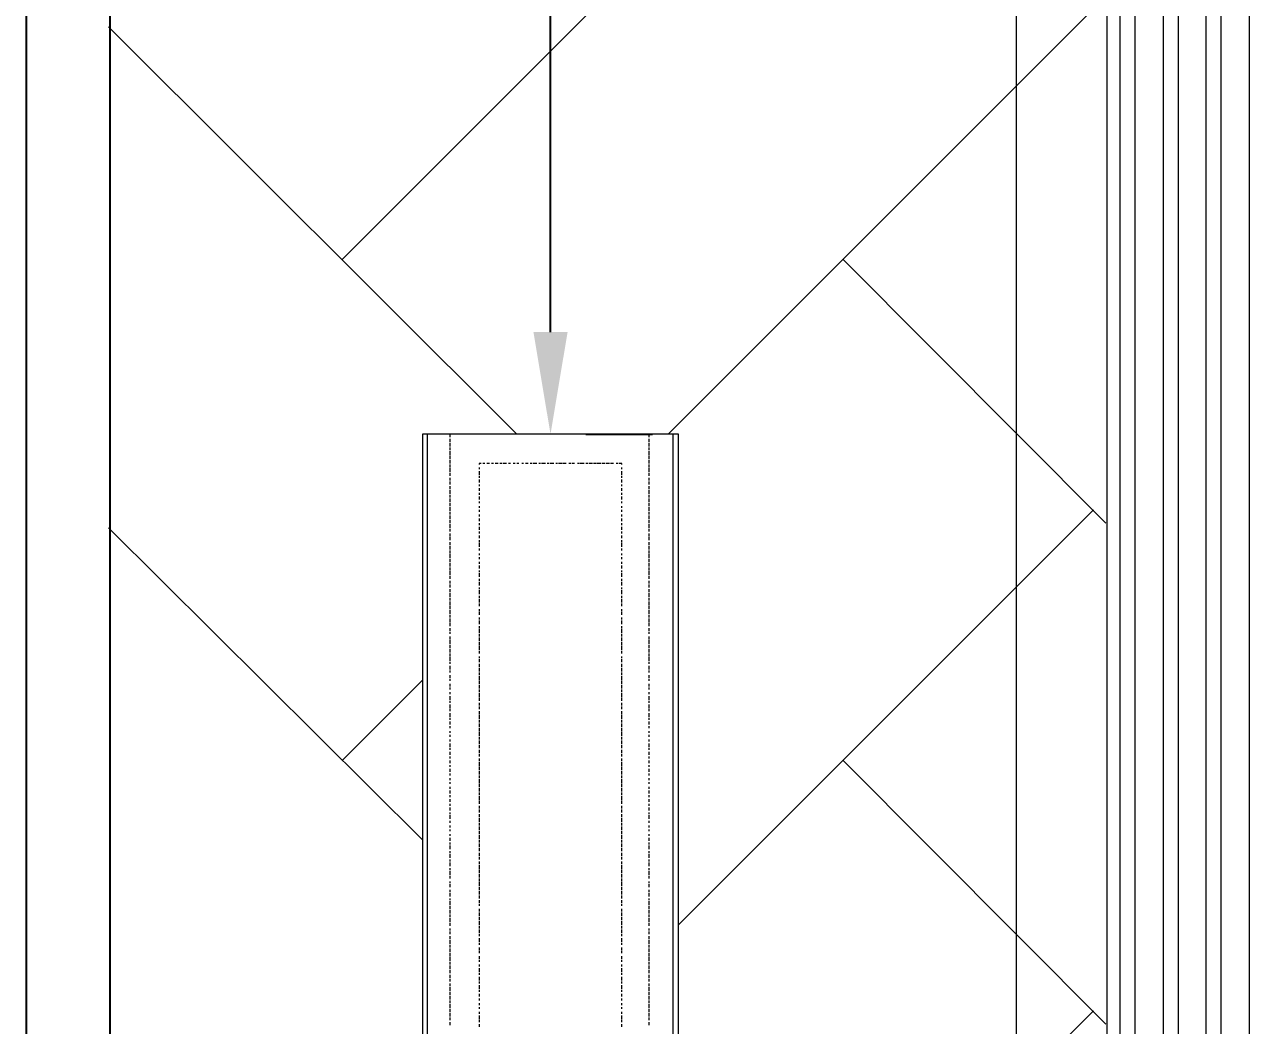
# Model space of a CAD drawing. Header units: millimetres. Extents: x 2928 to 3112, y 1220 to 1280.
# Drawn here: x 2937.078 to 2939.24, y 1247.09 to 1248.855 of the extents above; entities that cross this region are included whole.
import ezdxf

# ---------------------------------------------------------------- set-up
doc = ezdxf.new("R2010")
doc.units = ezdxf.units.MM
doc.styles.get("Standard").update_dxf_attribs({"font": 'arial.ttf'})
doc.dimstyles.get("Standard").update_dxf_attribs({"dimtxt": 0.18, "dimasz": 0.18, "dimexe": 0.18, "dimexo": 0.0625, "dimgap": 0.09, "dimtad": 0, "dimtih": 1, "dimtoh": 1, "dimdec": 4, "dimzin": 0, "dimdsep": 46, "dimtxsty": 'Standard', "dimcen": 0.09, "dimadec": 0, "dimazin": 0, "dimtfac": 1, "dimtdec": 4, "dimtofl": 0, "dimtmove": 0, "dimatfit": 3, "dimfxl": 0, "dimtolj": 1, "dimtzin": 0, "dimarcsym": 0})

# ---------------------------------------------------------------- blocks, each defined once
blk = doc.blocks.new('_CLOSEDFILLED')
at = {"color": 0, "lineweight": -2, "true_color": 0x000000}
blk.add_line((-1, 0), (-2, 0), dxfattribs=at)
blk.add_solid([(-1, 0.167), (0, 0), (-1, 0.167), (-1, -0.167)], dxfattribs=at)
blk = doc.blocks.new('*D9')
at = {"color": 0, "lineweight": -2, "transparency": 16777216}
for p, q in [((2938.0679, 1255.0772), (2938.1854, 1255.0772)), ((2938.0054, 1254.8972), (2938.0054, 1251.7865)), ((2938.0054, 1248.3121), (2938.0054, 1251.4227)), ((2938.0679, 1248.1321), (2938.1854, 1248.1321))]:
    blk.add_line(p, q, dxfattribs=at)
at = {"layer": 'Defpoints', "color": 0, "transparency": 16777216}
for p in [(2938.0054, 1255.0772), (2938.0054, 1255.0772), (2938.0054, 1248.1321)]:
    blk.add_point(p, dxfattribs=at)
at = {"color": 0, "lineweight": -2, "transparency": 16777216, "xscale": 0.18, "yscale": 0.18, "zscale": 0.18}
for p, rotation in [((2938.0054, 1255.0772), 90), ((2938.0054, 1248.1321), 270)]:
    blk.add_blockref('_CLOSEDFILLED', p, dxfattribs=dict(at, rotation=rotation))
at = {"color": 0, "transparency": 16777216, "insert": (2938.0054, 1251.6046), "char_height": 0.18, "attachment_point": 5}
blk.add_mtext('7.00', dxfattribs=at)

msp = doc.modelspace()

# ---------------------------------------------------------------- linework, layer by layer
at = {"color": 7, "linetype": 'Continuous', "lineweight": -2, "true_color": 0x000007}
for points in [[(2937.08126, 1265.3073), (2937.07792, 1267.474), (2938.98795, 1267.474), (2985.45528, 1267.474), (2985.45528, 1236.87356), (2938.98795, 1236.87356), (2937.08126, 1236.87356), (2937.08126, 1238.60692)], [(2937.23126, 1265.3073), (2937.23126, 1267.32399), (2938.98795, 1267.32399), (2985.30528, 1267.32399), (2985.30528, 1237.02356), (2938.98795, 1237.02356), (2937.22793, 1237.02356), (2937.22793, 1238.60692)]]:
    msp.add_lwpolyline(points, close=True, dxfattribs=at)
at = {"color": 7, "linetype": 'Continuous', "lineweight": 5, "true_color": 0x000007}
msp.add_lwpolyline([(2938.98628, 1264.04895), (2938.98628, 1239.30359), (2938.98628, 1239.30359)], dxfattribs=at)
at = {"color": 9, "linetype": 'Continuous', "lineweight": 13, "true_color": 0xbababa}
for points in [[(2939.00962, 1239.30359), (2939.00962, 1264.04895), (2939.00962, 1264.04895)], [(2939.03628, 1239.30359), (2939.03628, 1264.04895), (2939.03628, 1264.04895)], [(2939.08629, 1239.30359), (2939.08629, 1264.04895), (2939.08629, 1264.04895)], [(2939.11295, 1239.30359), (2939.11295, 1264.04895), (2939.11295, 1264.04895)], [(2939.16129, 1239.30359), (2939.16129, 1264.04895), (2939.16129, 1264.04895)], [(2939.18795, 1239.30359), (2939.18795, 1264.04895), (2939.18795, 1264.04895)], [(2939.23795, 1239.30359), (2939.23795, 1264.04895), (2939.23795, 1264.04895)], [(2937.63793, 1248.44039), (2938.96295, 1249.76541), (2938.96295, 1249.76541)], [(2938.21294, 1248.13205), (2938.96295, 1248.88206), (2938.96295, 1248.88206)], [(2937.94627, 1248.13205), (2937.22626, 1248.8504), (2937.22626, 1248.8504)], [(2938.98462, 1247.97538), (2938.52128, 1248.44039), (2938.52128, 1248.44039)], [(2938.23127, 1247.26704), (2938.96295, 1247.99872), (2938.96295, 1247.99872)], [(2937.7796, 1247.41704), (2937.22626, 1247.96705), (2937.22626, 1247.96705)], [(2937.63793, 1247.55704), (2937.7796, 1247.69871), (2937.7796, 1247.69871)], [(2938.98462, 1247.09204), (2938.52128, 1247.55704), (2938.52128, 1247.55704)], [(2938.23127, 1246.38369), (2938.96295, 1247.11537), (2938.96295, 1247.11537)]]:
    msp.add_lwpolyline(points, dxfattribs=at)
at = {"color": 253, "linetype": 'Continuous', "lineweight": 5, "true_color": 0x9a9a9a}
for points in [[(2938.82628, 1263.94895), (2938.82628, 1239.40693), (2938.82628, 1239.40693)], [(2937.78793, 1248.13205), (2937.78793, 1246.11536), (2937.78793, 1246.11536)], [(2938.22127, 1248.13205), (2938.22127, 1246.11536), (2938.22127, 1246.11536)]]:
    msp.add_lwpolyline(points, dxfattribs=at)
at = {"color": 7, "linetype": 'Continuous', "lineweight": 20, "true_color": 0x000007}
msp.add_lwpolyline([(2937.7796, 1248.13205), (2937.7796, 1246.11536), (2938.23127, 1246.11536), (2938.23127, 1248.13205)], close=True, dxfattribs=at)
at = {"color": 252, "linetype": 'Continuous', "lineweight": 13, "true_color": 0x989898}
for points in [[(2937.82793, 1248.13205), (2937.82793, 1248.12705), (2937.82793, 1248.12705)], [(2937.82793, 1248.12372), (2937.82793, 1248.11872), (2937.82793, 1248.11872)], [(2938.17961, 1248.12705), (2938.17961, 1248.13205), (2938.17961, 1248.13205)], [(2938.17961, 1248.11872), (2938.17961, 1248.12372), (2938.17961, 1248.12372)], [(2937.82793, 1248.11705), (2937.82793, 1248.11039), (2937.82793, 1248.11039)], [(2937.82793, 1248.10872), (2937.82793, 1248.10372), (2937.82793, 1248.10372)], [(2937.82793, 1248.10205), (2937.82793, 1248.09539), (2937.82793, 1248.09539)], [(2938.17961, 1248.11039), (2938.17961, 1248.11705), (2938.17961, 1248.11705)], [(2938.17961, 1248.10372), (2938.17961, 1248.10872), (2938.17961, 1248.10872)], [(2938.17961, 1248.09539), (2938.17961, 1248.10205), (2938.17961, 1248.10205)], [(2937.82793, 1248.09372), (2937.82793, 1248.08872), (2937.82793, 1248.08872)], [(2937.82793, 1248.08705), (2937.82793, 1248.08039), (2937.82793, 1248.08039)], [(2937.82793, 1248.07872), (2937.82793, 1248.07372), (2937.82793, 1248.07372)], [(2937.88293, 1248.08039), (2937.8796, 1248.08039), (2937.8796, 1248.07872)], [(2937.8896, 1248.08039), (2937.88627, 1248.08039), (2937.88627, 1248.08039)], [(2937.89794, 1248.08039), (2937.89294, 1248.08039), (2937.89294, 1248.08039)], [(2937.9046, 1248.08039), (2937.90127, 1248.08039), (2937.90127, 1248.08039)], [(2937.91294, 1248.08039), (2937.90794, 1248.08039), (2937.90794, 1248.08039)], [(2937.9196, 1248.08039), (2937.91627, 1248.08039), (2937.91627, 1248.08039)], [(2937.92794, 1248.08039), (2937.92127, 1248.08039), (2937.92127, 1248.08039)], [(2937.9346, 1248.08039), (2937.93127, 1248.08039), (2937.93127, 1248.08039)], [(2937.94294, 1248.08039), (2937.9396, 1248.08039), (2937.9396, 1248.08039)], [(2937.9496, 1248.08039), (2937.94627, 1248.08039), (2937.94627, 1248.08039)], [(2937.95794, 1248.08039), (2937.9546, 1248.08039), (2937.9546, 1248.08039)], [(2937.96627, 1248.08039), (2937.96127, 1248.08039), (2937.96127, 1248.08039)], [(2937.97294, 1248.08039), (2937.9696, 1248.08039), (2937.9696, 1248.08039)], [(2937.98127, 1248.08039), (2937.9746, 1248.08039), (2937.9746, 1248.08039)], [(2937.98794, 1248.08039), (2937.9846, 1248.08039), (2937.9846, 1248.08039)], [(2937.99627, 1248.08039), (2937.9896, 1248.08039), (2937.9896, 1248.08039)], [(2938.00294, 1248.08039), (2937.9996, 1248.08039), (2937.9996, 1248.08039)], [(2938.01127, 1248.08039), (2938.0046, 1248.08039), (2938.0046, 1248.08039)], [(2938.01794, 1248.08039), (2938.0146, 1248.08039), (2938.0146, 1248.08039)], [(2938.02627, 1248.08039), (2938.0196, 1248.08039), (2938.0196, 1248.08039)], [(2938.03294, 1248.08039), (2938.02794, 1248.08039), (2938.02794, 1248.08039)], [(2938.04127, 1248.08039), (2938.03794, 1248.08039), (2938.03794, 1248.08039)], [(2938.04794, 1248.08039), (2938.04294, 1248.08039), (2938.04294, 1248.08039)], [(2938.05627, 1248.08039), (2938.05294, 1248.08039), (2938.05294, 1248.08039)], [(2938.0646, 1248.08039), (2938.05794, 1248.08039), (2938.05794, 1248.08039)], [(2938.07127, 1248.08039), (2938.06794, 1248.08039), (2938.06794, 1248.08039)], [(2938.0796, 1248.08039), (2938.07294, 1248.08039), (2938.07294, 1248.08039)], [(2938.08627, 1248.08039), (2938.08127, 1248.08039), (2938.08127, 1248.08039)], [(2938.0946, 1248.08039), (2938.08794, 1248.08039), (2938.08794, 1248.08039)], [(2938.10127, 1248.08039), (2938.09627, 1248.08039), (2938.09627, 1248.08039)], [(2938.1096, 1248.08039), (2938.10294, 1248.08039), (2938.10294, 1248.08039)], [(2938.11627, 1248.08039), (2938.11127, 1248.08039), (2938.11127, 1248.08039)], [(2938.1246, 1248.08039), (2938.12127, 1248.08039), (2938.12127, 1248.08039)], [(2938.13127, 1248.07872), (2938.13127, 1248.08039), (2938.12627, 1248.08039)], [(2938.17961, 1248.08872), (2938.17961, 1248.09372), (2938.17961, 1248.09372)], [(2938.17961, 1248.08039), (2938.17961, 1248.08705), (2938.17961, 1248.08705)], [(2938.17961, 1248.07372), (2938.17961, 1248.07872), (2938.17961, 1248.07872)], [(2937.82793, 1248.07205), (2937.82793, 1248.06539), (2937.82793, 1248.06539)], [(2937.82793, 1248.06372), (2937.82793, 1248.05872), (2937.82793, 1248.05872)], [(2937.8796, 1248.07372), (2937.8796, 1248.07039), (2937.8796, 1248.07039)], [(2937.8796, 1248.06705), (2937.8796, 1248.06038), (2937.8796, 1248.06038)], [(2937.8796, 1248.05872), (2937.8796, 1248.05538), (2937.8796, 1248.05538)], [(2938.13127, 1248.07039), (2938.13127, 1248.07372), (2938.13127, 1248.07372)], [(2938.13127, 1248.06038), (2938.13127, 1248.06705), (2938.13127, 1248.06705)], [(2938.13127, 1248.05538), (2938.13127, 1248.05872), (2938.13127, 1248.05872)], [(2938.17961, 1248.06539), (2938.17961, 1248.07205), (2938.17961, 1248.07205)], [(2938.17961, 1248.05872), (2938.17961, 1248.06372), (2938.17961, 1248.06372)], [(2937.82793, 1248.05538), (2937.82793, 1248.05038), (2937.82793, 1248.05038)], [(2937.82793, 1248.04872), (2937.82793, 1248.04372), (2937.82793, 1248.04372)], [(2937.82793, 1248.04038), (2937.82793, 1248.03538), (2937.82793, 1248.03538)], [(2937.8796, 1248.05205), (2937.8796, 1248.04705), (2937.8796, 1248.04705)], [(2937.8796, 1248.04372), (2937.8796, 1248.04038), (2937.8796, 1248.04038)], [(2937.8796, 1248.03705), (2937.8796, 1248.03205), (2937.8796, 1248.03205)], [(2938.13127, 1248.04705), (2938.13127, 1248.05205), (2938.13127, 1248.05205)], [(2938.13127, 1248.04038), (2938.13127, 1248.04372), (2938.13127, 1248.04372)], [(2938.13127, 1248.03205), (2938.13127, 1248.03705), (2938.13127, 1248.03705)], [(2938.17961, 1248.05038), (2938.17961, 1248.05538), (2938.17961, 1248.05538)], [(2938.17961, 1248.04372), (2938.17961, 1248.04872), (2938.17961, 1248.04872)], [(2938.17961, 1248.03538), (2938.17961, 1248.04038), (2938.17961, 1248.04038)], [(2937.82793, 1248.03372), (2937.82793, 1248.02705), (2937.82793, 1248.02705)], [(2937.82793, 1248.02538), (2937.82793, 1248.02038), (2937.82793, 1248.02038)], [(2937.82793, 1248.01872), (2937.82793, 1248.01205), (2937.82793, 1248.01205)], [(2937.8796, 1248.02872), (2937.8796, 1248.02538), (2937.8796, 1248.02538)], [(2937.8796, 1248.02205), (2937.8796, 1248.01705), (2937.8796, 1248.01705)], [(2937.8796, 1248.01372), (2937.8796, 1248.01038), (2937.8796, 1248.01038)], [(2938.13127, 1248.02538), (2938.13127, 1248.02872), (2938.13127, 1248.02872)], [(2938.13127, 1248.01705), (2938.13127, 1248.02205), (2938.13127, 1248.02205)], [(2938.13127, 1248.01038), (2938.13127, 1248.01372), (2938.13127, 1248.01372)], [(2938.17961, 1248.02705), (2938.17961, 1248.03372), (2938.17961, 1248.03372)], [(2938.17961, 1248.02038), (2938.17961, 1248.02538), (2938.17961, 1248.02538)], [(2938.17961, 1248.01205), (2938.17961, 1248.01872), (2938.17961, 1248.01872)], [(2937.82793, 1248.01038), (2937.82793, 1248.00538), (2937.82793, 1248.00538)], [(2937.82793, 1248.00372), (2937.82793, 1247.99705), (2937.82793, 1247.99705)], [(2937.82793, 1247.99538), (2937.82793, 1247.99038), (2937.82793, 1247.99038)], [(2937.8796, 1248.00538), (2937.8796, 1248.00205), (2937.8796, 1248.00205)], [(2937.8796, 1247.99872), (2937.8796, 1247.99538), (2937.8796, 1247.99538)], [(2938.13127, 1248.00205), (2938.13127, 1248.00538), (2938.13127, 1248.00538)], [(2938.13127, 1247.99538), (2938.13127, 1247.99872), (2938.13127, 1247.99872)], [(2938.17961, 1248.00538), (2938.17961, 1248.01038), (2938.17961, 1248.01038)], [(2938.17961, 1247.99705), (2938.17961, 1248.00372), (2938.17961, 1248.00372)], [(2938.17961, 1247.99038), (2938.17961, 1247.99538), (2938.17961, 1247.99538)], [(2937.82793, 1247.98872), (2937.82793, 1247.98205), (2937.82793, 1247.98205)], [(2937.82793, 1247.98038), (2937.82793, 1247.97538), (2937.82793, 1247.97538)], [(2937.82793, 1247.97372), (2937.82793, 1247.96705), (2937.82793, 1247.96705)], [(2937.8796, 1247.99038), (2937.8796, 1247.98705), (2937.8796, 1247.98705)], [(2937.8796, 1247.98372), (2937.8796, 1247.97872), (2937.8796, 1247.97872)], [(2937.8796, 1247.97538), (2937.8796, 1247.97205), (2937.8796, 1247.97205)], [(2938.13127, 1247.98705), (2938.13127, 1247.99038), (2938.13127, 1247.99038)], [(2938.13127, 1247.97872), (2938.13127, 1247.98372), (2938.13127, 1247.98372)], [(2938.13127, 1247.97205), (2938.13127, 1247.97538), (2938.13127, 1247.97538)], [(2938.17961, 1247.98205), (2938.17961, 1247.98872), (2938.17961, 1247.98872)], [(2938.17961, 1247.97538), (2938.17961, 1247.98038), (2938.17961, 1247.98038)], [(2938.17961, 1247.96705), (2938.17961, 1247.97372), (2938.17961, 1247.97372)], [(2937.82793, 1247.96538), (2937.82793, 1247.96038), (2937.82793, 1247.96038)], [(2937.82793, 1247.95705), (2937.82793, 1247.95205), (2937.82793, 1247.95205)], [(2937.82793, 1247.95038), (2937.82793, 1247.94538), (2937.82793, 1247.94538)], [(2937.8796, 1247.96872), (2937.8796, 1247.96372), (2937.8796, 1247.96372)], [(2937.8796, 1247.96038), (2937.8796, 1247.95705), (2937.8796, 1247.95705)], [(2937.8796, 1247.95372), (2937.8796, 1247.94872), (2937.8796, 1247.94872)], [(2938.13127, 1247.96372), (2938.13127, 1247.96872), (2938.13127, 1247.96872)], [(2938.13127, 1247.95705), (2938.13127, 1247.96038), (2938.13127, 1247.96038)], [(2938.13127, 1247.94872), (2938.13127, 1247.95372), (2938.13127, 1247.95372)], [(2938.17961, 1247.96038), (2938.17961, 1247.96538), (2938.17961, 1247.96538)], [(2938.17961, 1247.95205), (2938.17961, 1247.95705), (2938.17961, 1247.95705)], [(2938.17961, 1247.94538), (2938.17961, 1247.95038), (2938.17961, 1247.95038)], [(2937.82793, 1247.94205), (2937.82793, 1247.93705), (2937.82793, 1247.93705)], [(2937.82793, 1247.93538), (2937.82793, 1247.92872), (2937.82793, 1247.92872)], [(2937.82793, 1247.92705), (2937.82793, 1247.92205), (2937.82793, 1247.92205)], [(2937.8796, 1247.94538), (2937.8796, 1247.94205), (2937.8796, 1247.94205)], [(2937.8796, 1247.94038), (2937.8796, 1247.93372), (2937.8796, 1247.93372)], [(2937.8796, 1247.93038), (2937.8796, 1247.92705), (2937.8796, 1247.92705)], [(2938.13127, 1247.94205), (2938.13127, 1247.94538), (2938.13127, 1247.94538)], [(2938.13127, 1247.93372), (2938.13127, 1247.94038), (2938.13127, 1247.94038)], [(2938.13127, 1247.92705), (2938.13127, 1247.93038), (2938.13127, 1247.93038)], [(2938.17961, 1247.93705), (2938.17961, 1247.94205), (2938.17961, 1247.94205)], [(2938.17961, 1247.92872), (2938.17961, 1247.93538), (2938.17961, 1247.93538)], [(2938.17961, 1247.92205), (2938.17961, 1247.92705), (2938.17961, 1247.92705)], [(2937.82793, 1247.92038), (2937.82793, 1247.91372), (2937.82793, 1247.91372)], [(2937.82793, 1247.91205), (2937.82793, 1247.90705), (2937.82793, 1247.90705)], [(2937.82793, 1247.90538), (2937.82793, 1247.89872), (2937.82793, 1247.89872)], [(2937.8796, 1247.92205), (2937.8796, 1247.91872), (2937.8796, 1247.91872)], [(2937.8796, 1247.91538), (2937.8796, 1247.91205), (2937.8796, 1247.91205)], [(2937.8796, 1247.90705), (2937.8796, 1247.90372), (2937.8796, 1247.90372)], [(2938.13127, 1247.91872), (2938.13127, 1247.92205), (2938.13127, 1247.92205)], [(2938.13127, 1247.91205), (2938.13127, 1247.91538), (2938.13127, 1247.91538)], [(2938.13127, 1247.90372), (2938.13127, 1247.90705), (2938.13127, 1247.90705)], [(2938.17961, 1247.91372), (2938.17961, 1247.92038), (2938.17961, 1247.92038)], [(2938.17961, 1247.90705), (2938.17961, 1247.91205), (2938.17961, 1247.91205)], [(2938.17961, 1247.89872), (2938.17961, 1247.90538), (2938.17961, 1247.90538)], [(2937.82793, 1247.89705), (2937.82793, 1247.89205), (2937.82793, 1247.89205)], [(2937.82793, 1247.89038), (2937.82793, 1247.88372), (2937.82793, 1247.88372)], [(2937.8796, 1247.90038), (2937.8796, 1247.89538), (2937.8796, 1247.89538)], [(2937.8796, 1247.89205), (2937.8796, 1247.88872), (2937.8796, 1247.88872)], [(2937.8796, 1247.88705), (2937.8796, 1247.88038), (2937.8796, 1247.88038)], [(2938.13127, 1247.89538), (2938.13127, 1247.90038), (2938.13127, 1247.90038)], [(2938.13127, 1247.88872), (2938.13127, 1247.89205), (2938.13127, 1247.89205)], [(2938.13127, 1247.88038), (2938.13127, 1247.88705), (2938.13127, 1247.88705)], [(2938.17961, 1247.89205), (2938.17961, 1247.89705), (2938.17961, 1247.89705)], [(2938.17961, 1247.88372), (2938.17961, 1247.89038), (2938.17961, 1247.89038)], [(2937.82793, 1247.88205), (2937.82793, 1247.87705), (2937.82793, 1247.87705)], [(2937.82793, 1247.87372), (2937.82793, 1247.86872), (2937.82793, 1247.86872)], [(2937.82793, 1247.86705), (2937.82793, 1247.86205), (2937.82793, 1247.86205)], [(2937.8796, 1247.87705), (2937.8796, 1247.87372), (2937.8796, 1247.87372)], [(2937.8796, 1247.87205), (2937.8796, 1247.86538), (2937.8796, 1247.86538)], [(2937.8796, 1247.86205), (2937.8796, 1247.85872), (2937.8796, 1247.85872)], [(2938.13127, 1247.87372), (2938.13127, 1247.87705), (2938.13127, 1247.87705)], [(2938.13127, 1247.86538), (2938.13127, 1247.87205), (2938.13127, 1247.87205)], [(2938.13127, 1247.85872), (2938.13127, 1247.86205), (2938.13127, 1247.86205)], [(2938.17961, 1247.87705), (2938.17961, 1247.88205), (2938.17961, 1247.88205)], [(2938.17961, 1247.86872), (2938.17961, 1247.87372), (2938.17961, 1247.87372)], [(2938.17961, 1247.86205), (2938.17961, 1247.86705), (2938.17961, 1247.86705)], [(2937.82793, 1247.85872), (2937.82793, 1247.85372), (2937.82793, 1247.85372)], [(2937.82793, 1247.85205), (2937.82793, 1247.84538), (2937.82793, 1247.84538)], [(2937.82793, 1247.84372), (2937.82793, 1247.83872), (2937.82793, 1247.83872)], [(2937.8796, 1247.85705), (2937.8796, 1247.85038), (2937.8796, 1247.85038)], [(2937.8796, 1247.84705), (2937.8796, 1247.84372), (2937.8796, 1247.84372)], [(2937.8796, 1247.84205), (2937.8796, 1247.83538), (2937.8796, 1247.83538)], [(2938.13127, 1247.85038), (2938.13127, 1247.85705), (2938.13127, 1247.85705)], [(2938.13127, 1247.84372), (2938.13127, 1247.84705), (2938.13127, 1247.84705)], [(2938.13127, 1247.83538), (2938.13127, 1247.84205), (2938.13127, 1247.84205)], [(2938.17961, 1247.85372), (2938.17961, 1247.85872), (2938.17961, 1247.85872)], [(2938.17961, 1247.84538), (2938.17961, 1247.85205), (2938.17961, 1247.85205)], [(2938.17961, 1247.83872), (2938.17961, 1247.84372), (2938.17961, 1247.84372)], [(2937.82793, 1247.83705), (2937.82793, 1247.83038), (2937.82793, 1247.83038)], [(2937.82793, 1247.82871), (2937.82793, 1247.82371), (2937.82793, 1247.82371)], [(2937.82793, 1247.82205), (2937.82793, 1247.81538), (2937.82793, 1247.81538)], [(2937.8796, 1247.83372), (2937.8796, 1247.82871), (2937.8796, 1247.82871)], [(2937.8796, 1247.82371), (2937.8796, 1247.82038), (2937.8796, 1247.82038)], [(2937.8796, 1247.81871), (2937.8796, 1247.81371), (2937.8796, 1247.81371)], [(2938.13127, 1247.82871), (2938.13127, 1247.83372), (2938.13127, 1247.83372)], [(2938.13127, 1247.82038), (2938.13127, 1247.82371), (2938.13127, 1247.82371)], [(2938.13127, 1247.81371), (2938.13127, 1247.81871), (2938.13127, 1247.81871)], [(2938.17961, 1247.83038), (2938.17961, 1247.83705), (2938.17961, 1247.83705)], [(2938.17961, 1247.82371), (2938.17961, 1247.82871), (2938.17961, 1247.82871)], [(2938.17961, 1247.81538), (2938.17961, 1247.82205), (2938.17961, 1247.82205)], [(2937.82793, 1247.81371), (2937.82793, 1247.80871), (2937.82793, 1247.80871)], [(2937.82793, 1247.80705), (2937.82793, 1247.80038), (2937.82793, 1247.80038)], [(2937.82793, 1247.79871), (2937.82793, 1247.79371), (2937.82793, 1247.79371)], [(2937.8796, 1247.80871), (2937.8796, 1247.80538), (2937.8796, 1247.80538)], [(2937.8796, 1247.80371), (2937.8796, 1247.79705), (2937.8796, 1247.79705)], [(2938.13127, 1247.80538), (2938.13127, 1247.80871), (2938.13127, 1247.80871)], [(2938.13127, 1247.79705), (2938.13127, 1247.80371), (2938.13127, 1247.80371)], [(2938.17961, 1247.80871), (2938.17961, 1247.81371), (2938.17961, 1247.81371)], [(2938.17961, 1247.80038), (2938.17961, 1247.80705), (2938.17961, 1247.80705)], [(2938.17961, 1247.79371), (2938.17961, 1247.79871), (2938.17961, 1247.79871)], [(2937.82793, 1247.79038), (2937.82793, 1247.78538), (2937.82793, 1247.78538)], [(2937.82793, 1247.78371), (2937.82793, 1247.78038), (2937.82793, 1247.78038)], [(2937.82793, 1247.77538), (2937.82793, 1247.77038), (2937.82793, 1247.77038)], [(2937.8796, 1247.79371), (2937.8796, 1247.79038), (2937.8796, 1247.79038)], [(2937.8796, 1247.78871), (2937.8796, 1247.78205), (2937.8796, 1247.78205)], [(2937.8796, 1247.78038), (2937.8796, 1247.77538), (2937.8796, 1247.77538)], [(2938.13127, 1247.79038), (2938.13127, 1247.79371), (2938.13127, 1247.79371)], [(2938.13127, 1247.78205), (2938.13127, 1247.78871), (2938.13127, 1247.78871)], [(2938.13127, 1247.77538), (2938.13127, 1247.78038), (2938.13127, 1247.78038)], [(2938.17961, 1247.78538), (2938.17961, 1247.79038), (2938.17961, 1247.79038)], [(2938.17961, 1247.78038), (2938.17961, 1247.78371), (2938.17961, 1247.78371)], [(2938.17961, 1247.77038), (2938.17961, 1247.77538), (2938.17961, 1247.77538)], [(2937.82793, 1247.76871), (2937.82793, 1247.76205), (2937.82793, 1247.76205)], [(2937.82793, 1247.76038), (2937.82793, 1247.75538), (2937.82793, 1247.75538)], [(2937.82793, 1247.75371), (2937.82793, 1247.74705), (2937.82793, 1247.74705)], [(2937.8796, 1247.77371), (2937.8796, 1247.76705), (2937.8796, 1247.76705)], [(2937.8796, 1247.76538), (2937.8796, 1247.76038), (2937.8796, 1247.76038)], [(2937.8796, 1247.75871), (2937.8796, 1247.75205), (2937.8796, 1247.75205)], [(2938.13127, 1247.76705), (2938.13127, 1247.77371), (2938.13127, 1247.77371)], [(2938.13127, 1247.76038), (2938.13127, 1247.76538), (2938.13127, 1247.76538)], [(2938.13127, 1247.75205), (2938.13127, 1247.75871), (2938.13127, 1247.75871)], [(2938.17961, 1247.76205), (2938.17961, 1247.76871), (2938.17961, 1247.76871)], [(2938.17961, 1247.75538), (2938.17961, 1247.76038), (2938.17961, 1247.76038)], [(2938.17961, 1247.74705), (2938.17961, 1247.75371), (2938.17961, 1247.75371)], [(2937.82793, 1247.74538), (2937.82793, 1247.74038), (2937.82793, 1247.74038)], [(2937.82793, 1247.73871), (2937.82793, 1247.73205), (2937.82793, 1247.73205)], [(2937.8796, 1247.75038), (2937.8796, 1247.74538), (2937.8796, 1247.74538)], [(2937.8796, 1247.74038), (2937.8796, 1247.73705), (2937.8796, 1247.73705)], [(2937.8796, 1247.73538), (2937.8796, 1247.73038), (2937.8796, 1247.73038)], [(2938.13127, 1247.74538), (2938.13127, 1247.75038), (2938.13127, 1247.75038)], [(2938.13127, 1247.73705), (2938.13127, 1247.74038), (2938.13127, 1247.74038)], [(2938.13127, 1247.73038), (2938.13127, 1247.73538), (2938.13127, 1247.73538)], [(2938.17961, 1247.74038), (2938.17961, 1247.74538), (2938.17961, 1247.74538)], [(2938.17961, 1247.73205), (2938.17961, 1247.73871), (2938.17961, 1247.73871)], [(2937.82793, 1247.73038), (2937.82793, 1247.72705), (2937.82793, 1247.72705)], [(2937.82793, 1247.72371), (2937.82793, 1247.71705), (2937.82793, 1247.71705)], [(2937.82793, 1247.71538), (2937.82793, 1247.71205), (2937.82793, 1247.71205)], [(2937.8796, 1247.72705), (2937.8796, 1247.72205), (2937.8796, 1247.72205)], [(2937.8796, 1247.72038), (2937.8796, 1247.71371), (2937.8796, 1247.71371)], [(2937.8796, 1247.71205), (2937.8796, 1247.70705), (2937.8796, 1247.70705)], [(2938.13127, 1247.72205), (2938.13127, 1247.72705), (2938.13127, 1247.72705)], [(2938.13127, 1247.71371), (2938.13127, 1247.72038), (2938.13127, 1247.72038)], [(2938.13127, 1247.70705), (2938.13127, 1247.71205), (2938.13127, 1247.71205)], [(2938.17961, 1247.72705), (2938.17961, 1247.73038), (2938.17961, 1247.73038)], [(2938.17961, 1247.71705), (2938.17961, 1247.72371), (2938.17961, 1247.72371)], [(2938.17961, 1247.71205), (2938.17961, 1247.71538), (2938.17961, 1247.71538)], [(2937.82793, 1247.70705), (2937.82793, 1247.70205), (2937.82793, 1247.70205)], [(2937.82793, 1247.70038), (2937.82793, 1247.69705), (2937.82793, 1247.69705)], [(2937.82793, 1247.69205), (2937.82793, 1247.68705), (2937.82793, 1247.68705)], [(2937.8796, 1247.70538), (2937.8796, 1247.69871), (2937.8796, 1247.69871)], [(2937.8796, 1247.69705), (2937.8796, 1247.69205), (2937.8796, 1247.69205)], [(2937.8796, 1247.69038), (2937.8796, 1247.68371), (2937.8796, 1247.68371)], [(2938.13127, 1247.69871), (2938.13127, 1247.70538), (2938.13127, 1247.70538)], [(2938.13127, 1247.69205), (2938.13127, 1247.69705), (2938.13127, 1247.69705)], [(2938.13127, 1247.68371), (2938.13127, 1247.69038), (2938.13127, 1247.69038)], [(2938.17961, 1247.70205), (2938.17961, 1247.70705), (2938.17961, 1247.70705)], [(2938.17961, 1247.69705), (2938.17961, 1247.70038), (2938.17961, 1247.70038)], [(2938.17961, 1247.68705), (2938.17961, 1247.69205), (2938.17961, 1247.69205)], [(2937.82793, 1247.68538), (2937.82793, 1247.68205), (2937.82793, 1247.68205)], [(2937.82793, 1247.67705), (2937.82793, 1247.67371), (2937.82793, 1247.67371)], [(2937.82793, 1247.67038), (2937.82793, 1247.66371), (2937.82793, 1247.66371)], [(2937.8796, 1247.68205), (2937.8796, 1247.67705), (2937.8796, 1247.67705)], [(2937.8796, 1247.67538), (2937.8796, 1247.66871), (2937.8796, 1247.66871)], [(2937.8796, 1247.66705), (2937.8796, 1247.66205), (2937.8796, 1247.66205)], [(2938.13127, 1247.67705), (2938.13127, 1247.68205), (2938.13127, 1247.68205)], [(2938.13127, 1247.66871), (2938.13127, 1247.67538), (2938.13127, 1247.67538)], [(2938.13127, 1247.66205), (2938.13127, 1247.66705), (2938.13127, 1247.66705)], [(2938.17961, 1247.68205), (2938.17961, 1247.68538), (2938.17961, 1247.68538)], [(2938.17961, 1247.67371), (2938.17961, 1247.67705), (2938.17961, 1247.67705)], [(2938.17961, 1247.66371), (2938.17961, 1247.67038), (2938.17961, 1247.67038)], [(2937.82793, 1247.66205), (2937.82793, 1247.65871), (2937.82793, 1247.65871)], [(2937.82793, 1247.65538), (2937.82793, 1247.64871), (2937.82793, 1247.64871)], [(2937.82793, 1247.64705), (2937.82793, 1247.64371), (2937.82793, 1247.64371)], [(2937.8796, 1247.65871), (2937.8796, 1247.65371), (2937.8796, 1247.65371)], [(2937.8796, 1247.65205), (2937.8796, 1247.64705), (2937.8796, 1247.64705)], [(2938.13127, 1247.65371), (2938.13127, 1247.65871), (2938.13127, 1247.65871)], [(2938.13127, 1247.64705), (2938.13127, 1247.65205), (2938.13127, 1247.65205)], [(2938.17961, 1247.65871), (2938.17961, 1247.66205), (2938.17961, 1247.66205)], [(2938.17961, 1247.64871), (2938.17961, 1247.65538), (2938.17961, 1247.65538)], [(2938.17961, 1247.64371), (2938.17961, 1247.64705), (2938.17961, 1247.64705)], [(2937.82793, 1247.64038), (2937.82793, 1247.63371), (2937.82793, 1247.63371)], [(2937.82793, 1247.63205), (2937.82793, 1247.62871), (2937.82793, 1247.62871)], [(2937.82793, 1247.62538), (2937.82793, 1247.62038), (2937.82793, 1247.62038)], [(2937.8796, 1247.64371), (2937.8796, 1247.63871), (2937.8796, 1247.63871)], [(2937.8796, 1247.63705), (2937.8796, 1247.63038), (2937.8796, 1247.63038)], [(2937.8796, 1247.62871), (2937.8796, 1247.62371), (2937.8796, 1247.62371)], [(2938.13127, 1247.63871), (2938.13127, 1247.64371), (2938.13127, 1247.64371)], [(2938.13127, 1247.63038), (2938.13127, 1247.63705), (2938.13127, 1247.63705)], [(2938.13127, 1247.62371), (2938.13127, 1247.62871), (2938.13127, 1247.62871)], [(2938.17961, 1247.63371), (2938.17961, 1247.64038), (2938.17961, 1247.64038)], [(2938.17961, 1247.62871), (2938.17961, 1247.63205), (2938.17961, 1247.63205)], [(2938.17961, 1247.62038), (2938.17961, 1247.62538), (2938.17961, 1247.62538)], [(2937.82793, 1247.61705), (2937.82793, 1247.61371), (2937.82793, 1247.61371)], [(2937.82793, 1247.60871), (2937.82793, 1247.60538), (2937.82793, 1247.60538)], [(2937.8796, 1247.62205), (2937.8796, 1247.61538), (2937.8796, 1247.61538)], [(2937.8796, 1247.61371), (2937.8796, 1247.60871), (2937.8796, 1247.60871)], [(2937.8796, 1247.60705), (2937.8796, 1247.60038), (2937.8796, 1247.60038)], [(2938.13127, 1247.61538), (2938.13127, 1247.62205), (2938.13127, 1247.62205)], [(2938.13127, 1247.60871), (2938.13127, 1247.61371), (2938.13127, 1247.61371)], [(2938.13127, 1247.60038), (2938.13127, 1247.60705), (2938.13127, 1247.60705)], [(2938.17961, 1247.61371), (2938.17961, 1247.61705), (2938.17961, 1247.61705)], [(2938.17961, 1247.60538), (2938.17961, 1247.60871), (2938.17961, 1247.60871)], [(2937.82793, 1247.60205), (2937.82793, 1247.59871), (2937.82793, 1247.59871)], [(2937.82793, 1247.59371), (2937.82793, 1247.59038), (2937.82793, 1247.59038)], [(2937.82793, 1247.58704), (2937.82793, 1247.58038), (2937.82793, 1247.58038)], [(2937.8796, 1247.59871), (2937.8796, 1247.59371), (2937.8796, 1247.59371)], [(2937.8796, 1247.59204), (2937.8796, 1247.58538), (2937.8796, 1247.58538)], [(2937.8796, 1247.58371), (2937.8796, 1247.57871), (2937.8796, 1247.57871)], [(2938.13127, 1247.59371), (2938.13127, 1247.59871), (2938.13127, 1247.59871)], [(2938.13127, 1247.58538), (2938.13127, 1247.59204), (2938.13127, 1247.59204)], [(2938.13127, 1247.57871), (2938.13127, 1247.58371), (2938.13127, 1247.58371)], [(2938.17961, 1247.59871), (2938.17961, 1247.60205), (2938.17961, 1247.60205)], [(2938.17961, 1247.59038), (2938.17961, 1247.59371), (2938.17961, 1247.59371)], [(2938.17961, 1247.58038), (2938.17961, 1247.58704), (2938.17961, 1247.58704)], [(2937.82793, 1247.57871), (2937.82793, 1247.57538), (2937.82793, 1247.57538)], [(2937.82793, 1247.57204), (2937.82793, 1247.56704), (2937.82793, 1247.56704)], [(2937.82793, 1247.56371), (2937.82793, 1247.56038), (2937.82793, 1247.56038)], [(2937.8796, 1247.57538), (2937.8796, 1247.57038), (2937.8796, 1247.57038)], [(2937.8796, 1247.56871), (2937.8796, 1247.56371), (2937.8796, 1247.56371)], [(2937.8796, 1247.56038), (2937.8796, 1247.55538), (2937.8796, 1247.55538)], [(2938.13127, 1247.57038), (2938.13127, 1247.57538), (2938.13127, 1247.57538)], [(2938.13127, 1247.56371), (2938.13127, 1247.56871), (2938.13127, 1247.56871)], [(2938.13127, 1247.55538), (2938.13127, 1247.56038), (2938.13127, 1247.56038)], [(2938.17961, 1247.57538), (2938.17961, 1247.57871), (2938.17961, 1247.57871)], [(2938.17961, 1247.56704), (2938.17961, 1247.57204), (2938.17961, 1247.57204)], [(2938.17961, 1247.56038), (2938.17961, 1247.56371), (2938.17961, 1247.56371)], [(2937.82793, 1247.55704), (2937.82793, 1247.55204), (2937.82793, 1247.55204)], [(2937.82793, 1247.54871), (2937.82793, 1247.54538), (2937.82793, 1247.54538)], [(2937.82793, 1247.54204), (2937.82793, 1247.53704), (2937.82793, 1247.53704)], [(2937.8796, 1247.55371), (2937.8796, 1247.54704), (2937.8796, 1247.54704)], [(2937.8796, 1247.54538), (2937.8796, 1247.54038), (2937.8796, 1247.54038)], [(2937.8796, 1247.53871), (2937.8796, 1247.53204), (2937.8796, 1247.53204)], [(2938.13127, 1247.54704), (2938.13127, 1247.55371), (2938.13127, 1247.55371)], [(2938.13127, 1247.54038), (2938.13127, 1247.54538), (2938.13127, 1247.54538)], [(2938.13127, 1247.53204), (2938.13127, 1247.53871), (2938.13127, 1247.53871)], [(2938.17961, 1247.55204), (2938.17961, 1247.55704), (2938.17961, 1247.55704)], [(2938.17961, 1247.54538), (2938.17961, 1247.54871), (2938.17961, 1247.54871)], [(2938.17961, 1247.53704), (2938.17961, 1247.54204), (2938.17961, 1247.54204)], [(2937.82793, 1247.53371), (2937.82793, 1247.53038), (2937.82793, 1247.53038)], [(2937.82793, 1247.52538), (2937.82793, 1247.52204), (2937.82793, 1247.52204)], [(2937.82793, 1247.51871), (2937.82793, 1247.51538), (2937.82793, 1247.51538)], [(2937.8796, 1247.53038), (2937.8796, 1247.52538), (2937.8796, 1247.52538)], [(2937.8796, 1247.52371), (2937.8796, 1247.51704), (2937.8796, 1247.51704)], [(2938.13127, 1247.52538), (2938.13127, 1247.53038), (2938.13127, 1247.53038)], [(2938.13127, 1247.51704), (2938.13127, 1247.52371), (2938.13127, 1247.52371)], [(2938.17961, 1247.53038), (2938.17961, 1247.53371), (2938.17961, 1247.53371)], [(2938.17961, 1247.52204), (2938.17961, 1247.52538), (2938.17961, 1247.52538)], [(2938.17961, 1247.51538), (2938.17961, 1247.51871), (2938.17961, 1247.51871)], [(2937.82793, 1247.51038), (2937.82793, 1247.50704), (2937.82793, 1247.50704)], [(2937.82793, 1247.50371), (2937.82793, 1247.49871), (2937.82793, 1247.49871)], [(2937.82793, 1247.49538), (2937.82793, 1247.49204), (2937.82793, 1247.49204)], [(2937.8796, 1247.51538), (2937.8796, 1247.51038), (2937.8796, 1247.51038)], [(2937.8796, 1247.50871), (2937.8796, 1247.50204), (2937.8796, 1247.50204)], [(2937.8796, 1247.50038), (2937.8796, 1247.49538), (2937.8796, 1247.49538)], [(2938.13127, 1247.51038), (2938.13127, 1247.51538), (2938.13127, 1247.51538)], [(2938.13127, 1247.50204), (2938.13127, 1247.50871), (2938.13127, 1247.50871)], [(2938.13127, 1247.49538), (2938.13127, 1247.50038), (2938.13127, 1247.50038)], [(2938.17961, 1247.50704), (2938.17961, 1247.51038), (2938.17961, 1247.51038)], [(2938.17961, 1247.49871), (2938.17961, 1247.50371), (2938.17961, 1247.50371)], [(2938.17961, 1247.49204), (2938.17961, 1247.49538), (2938.17961, 1247.49538)], [(2937.82793, 1247.48871), (2937.82793, 1247.48371), (2937.82793, 1247.48371)], [(2937.82793, 1247.48038), (2937.82793, 1247.47704), (2937.82793, 1247.47704)], [(2937.82793, 1247.47371), (2937.82793, 1247.46871), (2937.82793, 1247.46871)], [(2937.8796, 1247.49371), (2937.8796, 1247.48704), (2937.8796, 1247.48704)], [(2937.8796, 1247.48538), (2937.8796, 1247.48038), (2937.8796, 1247.48038)], [(2937.8796, 1247.47704), (2937.8796, 1247.47204), (2937.8796, 1247.47204)], [(2938.13127, 1247.48704), (2938.13127, 1247.49371), (2938.13127, 1247.49371)], [(2938.13127, 1247.48038), (2938.13127, 1247.48538), (2938.13127, 1247.48538)], [(2938.13127, 1247.47204), (2938.13127, 1247.47704), (2938.13127, 1247.47704)], [(2938.17961, 1247.48371), (2938.17961, 1247.48871), (2938.17961, 1247.48871)], [(2938.17961, 1247.47704), (2938.17961, 1247.48038), (2938.17961, 1247.48038)], [(2938.17961, 1247.46871), (2938.17961, 1247.47371), (2938.17961, 1247.47371)], [(2937.82793, 1247.46538), (2937.82793, 1247.46204), (2937.82793, 1247.46204)], [(2937.82793, 1247.46038), (2937.82793, 1247.45371), (2937.82793, 1247.45371)], [(2937.8796, 1247.47038), (2937.8796, 1247.46538), (2937.8796, 1247.46538)], [(2937.8796, 1247.46204), (2937.8796, 1247.45704), (2937.8796, 1247.45704)], [(2937.8796, 1247.45538), (2937.8796, 1247.44871), (2937.8796, 1247.44871)], [(2938.13127, 1247.46538), (2938.13127, 1247.47038), (2938.13127, 1247.47038)], [(2938.13127, 1247.45704), (2938.13127, 1247.46204), (2938.13127, 1247.46204)], [(2938.13127, 1247.44871), (2938.13127, 1247.45538), (2938.13127, 1247.45538)], [(2938.17961, 1247.46204), (2938.17961, 1247.46538), (2938.17961, 1247.46538)], [(2938.17961, 1247.45371), (2938.17961, 1247.46038), (2938.17961, 1247.46038)], [(2937.82793, 1247.45038), (2937.82793, 1247.44704), (2937.82793, 1247.44704)], [(2937.82793, 1247.44204), (2937.82793, 1247.43871), (2937.82793, 1247.43871)], [(2937.82793, 1247.43538), (2937.82793, 1247.43204), (2937.82793, 1247.43204)], [(2937.8796, 1247.44704), (2937.8796, 1247.44204), (2937.8796, 1247.44204)], [(2937.8796, 1247.44038), (2937.8796, 1247.43371), (2937.8796, 1247.43371)], [(2937.8796, 1247.43204), (2937.8796, 1247.42704), (2937.8796, 1247.42704)], [(2938.13127, 1247.44204), (2938.13127, 1247.44704), (2938.13127, 1247.44704)], [(2938.13127, 1247.43371), (2938.13127, 1247.44038), (2938.13127, 1247.44038)], [(2938.13127, 1247.42704), (2938.13127, 1247.43204), (2938.13127, 1247.43204)], [(2938.17961, 1247.44704), (2938.17961, 1247.45038), (2938.17961, 1247.45038)], [(2938.17961, 1247.43871), (2938.17961, 1247.44204), (2938.17961, 1247.44204)], [(2938.17961, 1247.43204), (2938.17961, 1247.43538), (2938.17961, 1247.43538)], [(2937.82793, 1247.42704), (2937.82793, 1247.42371), (2937.82793, 1247.42371)], [(2937.82793, 1247.42038), (2937.82793, 1247.41538), (2937.82793, 1247.41538)], [(2937.82793, 1247.41204), (2937.82793, 1247.40871), (2937.82793, 1247.40871)], [(2937.8796, 1247.42538), (2937.8796, 1247.41871), (2937.8796, 1247.41871)], [(2937.8796, 1247.41704), (2937.8796, 1247.41204), (2937.8796, 1247.41204)], [(2937.8796, 1247.41038), (2937.8796, 1247.40371), (2937.8796, 1247.40371)], [(2938.13127, 1247.41871), (2938.13127, 1247.42538), (2938.13127, 1247.42538)], [(2938.13127, 1247.41204), (2938.13127, 1247.41704), (2938.13127, 1247.41704)], [(2938.13127, 1247.40371), (2938.13127, 1247.41038), (2938.13127, 1247.41038)], [(2938.17961, 1247.42371), (2938.17961, 1247.42704), (2938.17961, 1247.42704)], [(2938.17961, 1247.41538), (2938.17961, 1247.42038), (2938.17961, 1247.42038)], [(2938.17961, 1247.40871), (2938.17961, 1247.41204), (2938.17961, 1247.41204)], [(2937.82793, 1247.40704), (2937.82793, 1247.40038), (2937.82793, 1247.40038)], [(2937.82793, 1247.39704), (2937.82793, 1247.39371), (2937.82793, 1247.39371)], [(2937.82793, 1247.39204), (2937.82793, 1247.38538), (2937.82793, 1247.38538)], [(2937.8796, 1247.40204), (2937.8796, 1247.39704), (2937.8796, 1247.39704)], [(2937.8796, 1247.39371), (2937.8796, 1247.38871), (2937.8796, 1247.38871)], [(2937.8796, 1247.38704), (2937.8796, 1247.38204), (2937.8796, 1247.38204)], [(2938.13127, 1247.39704), (2938.13127, 1247.40204), (2938.13127, 1247.40204)], [(2938.13127, 1247.38871), (2938.13127, 1247.39371), (2938.13127, 1247.39371)], [(2938.13127, 1247.38204), (2938.13127, 1247.38704), (2938.13127, 1247.38704)], [(2938.17961, 1247.40038), (2938.17961, 1247.40704), (2938.17961, 1247.40704)], [(2938.17961, 1247.39371), (2938.17961, 1247.39704), (2938.17961, 1247.39704)], [(2938.17961, 1247.38538), (2938.17961, 1247.39204), (2938.17961, 1247.39204)], [(2937.82793, 1247.38204), (2937.82793, 1247.37871), (2937.82793, 1247.37871)], [(2937.82793, 1247.37704), (2937.82793, 1247.37038), (2937.82793, 1247.37038)], [(2937.82793, 1247.36704), (2937.82793, 1247.36371), (2937.82793, 1247.36371)], [(2937.8796, 1247.37871), (2937.8796, 1247.37371), (2937.8796, 1247.37371)], [(2937.8796, 1247.37204), (2937.8796, 1247.36538), (2937.8796, 1247.36538)], [(2938.13127, 1247.37371), (2938.13127, 1247.37871), (2938.13127, 1247.37871)], [(2938.13127, 1247.36538), (2938.13127, 1247.37204), (2938.13127, 1247.37204)], [(2938.17961, 1247.37871), (2938.17961, 1247.38204), (2938.17961, 1247.38204)], [(2938.17961, 1247.37038), (2938.17961, 1247.37704), (2938.17961, 1247.37704)], [(2938.17961, 1247.36371), (2938.17961, 1247.36704), (2938.17961, 1247.36704)], [(2937.82793, 1247.36204), (2937.82793, 1247.35537), (2937.82793, 1247.35537)], [(2937.82793, 1247.35371), (2937.82793, 1247.34871), (2937.82793, 1247.34871)], [(2937.82793, 1247.34371), (2937.82793, 1247.34037), (2937.82793, 1247.34037)], [(2937.8796, 1247.36371), (2937.8796, 1247.35871), (2937.8796, 1247.35871)], [(2937.8796, 1247.35704), (2937.8796, 1247.35037), (2937.8796, 1247.35037)], [(2937.8796, 1247.34871), (2937.8796, 1247.34371), (2937.8796, 1247.34371)], [(2938.13127, 1247.35871), (2938.13127, 1247.36371), (2938.13127, 1247.36371)], [(2938.13127, 1247.35037), (2938.13127, 1247.35704), (2938.13127, 1247.35704)], [(2938.13127, 1247.34371), (2938.13127, 1247.34871), (2938.13127, 1247.34871)], [(2938.17961, 1247.35537), (2938.17961, 1247.36204), (2938.17961, 1247.36204)], [(2938.17961, 1247.34871), (2938.17961, 1247.35371), (2938.17961, 1247.35371)], [(2938.17961, 1247.34037), (2938.17961, 1247.34371), (2938.17961, 1247.34371)], [(2937.82793, 1247.33871), (2937.82793, 1247.33371), (2937.82793, 1247.33371)], [(2937.82793, 1247.32871), (2937.82793, 1247.32537), (2937.82793, 1247.32537)], [(2937.82793, 1247.32371), (2937.82793, 1247.31704), (2937.82793, 1247.31704)], [(2937.8796, 1247.34204), (2937.8796, 1247.33537), (2937.8796, 1247.33537)], [(2937.8796, 1247.33371), (2937.8796, 1247.32871), (2937.8796, 1247.32871)], [(2937.8796, 1247.32704), (2937.8796, 1247.32037), (2937.8796, 1247.32037)], [(2938.13127, 1247.33537), (2938.13127, 1247.34204), (2938.13127, 1247.34204)], [(2938.13127, 1247.32871), (2938.13127, 1247.33371), (2938.13127, 1247.33371)], [(2938.13127, 1247.32037), (2938.13127, 1247.32704), (2938.13127, 1247.32704)], [(2938.17961, 1247.33371), (2938.17961, 1247.33871), (2938.17961, 1247.33871)], [(2938.17961, 1247.32537), (2938.17961, 1247.32871), (2938.17961, 1247.32871)], [(2938.17961, 1247.31704), (2938.17961, 1247.32371), (2938.17961, 1247.32371)], [(2937.82793, 1247.31371), (2937.82793, 1247.31037), (2937.82793, 1247.31037)], [(2937.82793, 1247.30871), (2937.82793, 1247.30204), (2937.82793, 1247.30204)], [(2937.82793, 1247.30037), (2937.82793, 1247.29537), (2937.82793, 1247.29537)], [(2937.8796, 1247.31871), (2937.8796, 1247.31371), (2937.8796, 1247.31371)], [(2937.8796, 1247.31037), (2937.8796, 1247.30537), (2937.8796, 1247.30537)], [(2937.8796, 1247.30371), (2937.8796, 1247.30037), (2937.8796, 1247.30037)], [(2938.13127, 1247.31371), (2938.13127, 1247.31871), (2938.13127, 1247.31871)], [(2938.13127, 1247.30537), (2938.13127, 1247.31037), (2938.13127, 1247.31037)], [(2938.13127, 1247.30037), (2938.13127, 1247.30371), (2938.13127, 1247.30371)], [(2938.17961, 1247.31037), (2938.17961, 1247.31371), (2938.17961, 1247.31371)], [(2938.17961, 1247.30204), (2938.17961, 1247.30871), (2938.17961, 1247.30871)], [(2938.17961, 1247.29537), (2938.17961, 1247.30037), (2938.17961, 1247.30037)], [(2937.82793, 1247.29371), (2937.82793, 1247.28704), (2937.82793, 1247.28704)], [(2937.82793, 1247.28537), (2937.82793, 1247.28037), (2937.82793, 1247.28037)], [(2937.82793, 1247.27871), (2937.82793, 1247.27204), (2937.82793, 1247.27204)], [(2937.8796, 1247.29537), (2937.8796, 1247.29037), (2937.8796, 1247.29037)], [(2937.8796, 1247.28871), (2937.8796, 1247.28204), (2937.8796, 1247.28204)], [(2937.8796, 1247.28037), (2937.8796, 1247.27537), (2937.8796, 1247.27537)], [(2938.13127, 1247.29037), (2938.13127, 1247.29537), (2938.13127, 1247.29537)], [(2938.13127, 1247.28204), (2938.13127, 1247.28871), (2938.13127, 1247.28871)], [(2938.13127, 1247.27537), (2938.13127, 1247.28037), (2938.13127, 1247.28037)], [(2938.17961, 1247.28704), (2938.17961, 1247.29371), (2938.17961, 1247.29371)], [(2938.17961, 1247.28037), (2938.17961, 1247.28537), (2938.17961, 1247.28537)], [(2938.17961, 1247.27204), (2938.17961, 1247.27871), (2938.17961, 1247.27871)], [(2937.82793, 1247.27037), (2937.82793, 1247.26537), (2937.82793, 1247.26537)], [(2937.82793, 1247.26037), (2937.82793, 1247.25704), (2937.82793, 1247.25704)], [(2937.8796, 1247.27371), (2937.8796, 1247.26704), (2937.8796, 1247.26704)], [(2937.8796, 1247.26537), (2937.8796, 1247.26037), (2937.8796, 1247.26037)], [(2937.8796, 1247.25871), (2937.8796, 1247.25204), (2937.8796, 1247.25204)], [(2938.13127, 1247.26704), (2938.13127, 1247.27371), (2938.13127, 1247.27371)], [(2938.13127, 1247.26037), (2938.13127, 1247.26537), (2938.13127, 1247.26537)], [(2938.13127, 1247.25204), (2938.13127, 1247.25871), (2938.13127, 1247.25871)], [(2938.17961, 1247.26537), (2938.17961, 1247.27037), (2938.17961, 1247.27037)], [(2938.17961, 1247.25704), (2938.17961, 1247.26037), (2938.17961, 1247.26037)], [(2937.82793, 1247.25537), (2937.82793, 1247.25037), (2937.82793, 1247.25037)], [(2937.82793, 1247.24704), (2937.82793, 1247.24204), (2937.82793, 1247.24204)], [(2937.82793, 1247.24037), (2937.82793, 1247.23371), (2937.82793, 1247.23371)], [(2937.8796, 1247.25037), (2937.8796, 1247.24704), (2937.8796, 1247.24704)], [(2937.8796, 1247.24371), (2937.8796, 1247.23704), (2937.8796, 1247.23704)], [(2937.8796, 1247.23537), (2937.8796, 1247.23204), (2937.8796, 1247.23204)], [(2938.13127, 1247.24704), (2938.13127, 1247.25037), (2938.13127, 1247.25037)], [(2938.13127, 1247.23704), (2938.13127, 1247.24371), (2938.13127, 1247.24371)], [(2938.13127, 1247.23204), (2938.13127, 1247.23537), (2938.13127, 1247.23537)], [(2938.17961, 1247.25037), (2938.17961, 1247.25537), (2938.17961, 1247.25537)], [(2938.17961, 1247.24204), (2938.17961, 1247.24704), (2938.17961, 1247.24704)], [(2938.17961, 1247.23371), (2938.17961, 1247.24037), (2938.17961, 1247.24037)], [(2937.82793, 1247.23204), (2937.82793, 1247.22704), (2937.82793, 1247.22704)], [(2937.82793, 1247.22537), (2937.82793, 1247.21871), (2937.82793, 1247.21871)], [(2937.82793, 1247.21704), (2937.82793, 1247.21204), (2937.82793, 1247.21204)], [(2937.8796, 1247.22704), (2937.8796, 1247.22204), (2937.8796, 1247.22204)], [(2937.8796, 1247.22037), (2937.8796, 1247.21704), (2937.8796, 1247.21704)], [(2938.13127, 1247.22204), (2938.13127, 1247.22704), (2938.13127, 1247.22704)], [(2938.13127, 1247.21704), (2938.13127, 1247.22037), (2938.13127, 1247.22037)], [(2938.17961, 1247.22704), (2938.17961, 1247.23204), (2938.17961, 1247.23204)], [(2938.17961, 1247.21871), (2938.17961, 1247.22537), (2938.17961, 1247.22537)], [(2938.17961, 1247.21204), (2938.17961, 1247.21704), (2938.17961, 1247.21704)], [(2937.82793, 1247.21037), (2937.82793, 1247.20371), (2937.82793, 1247.20371)], [(2937.82793, 1247.20204), (2937.82793, 1247.19704), (2937.82793, 1247.19704)], [(2937.82793, 1247.19537), (2937.82793, 1247.18871), (2937.82793, 1247.18871)], [(2937.8796, 1247.21204), (2937.8796, 1247.20704), (2937.8796, 1247.20704)], [(2937.8796, 1247.20537), (2937.8796, 1247.20204), (2937.8796, 1247.20204)], [(2937.8796, 1247.19704), (2937.8796, 1247.19371), (2937.8796, 1247.19371)], [(2938.13127, 1247.20704), (2938.13127, 1247.21204), (2938.13127, 1247.21204)], [(2938.13127, 1247.20204), (2938.13127, 1247.20537), (2938.13127, 1247.20537)], [(2938.13127, 1247.19371), (2938.13127, 1247.19704), (2938.13127, 1247.19704)], [(2938.17961, 1247.20371), (2938.17961, 1247.21037), (2938.17961, 1247.21037)], [(2938.17961, 1247.19704), (2938.17961, 1247.20204), (2938.17961, 1247.20204)], [(2938.17961, 1247.18871), (2938.17961, 1247.19537), (2938.17961, 1247.19537)], [(2937.82793, 1247.18704), (2937.82793, 1247.18204), (2937.82793, 1247.18204)], [(2937.82793, 1247.17871), (2937.82793, 1247.17371), (2937.82793, 1247.17371)], [(2937.82793, 1247.17204), (2937.82793, 1247.16704), (2937.82793, 1247.16704)], [(2937.8796, 1247.19037), (2937.8796, 1247.18371), (2937.8796, 1247.18371)], [(2937.8796, 1247.18204), (2937.8796, 1247.17871), (2937.8796, 1247.17871)], [(2937.8796, 1247.17537), (2937.8796, 1247.16871), (2937.8796, 1247.16871)], [(2938.13127, 1247.18371), (2938.13127, 1247.19037), (2938.13127, 1247.19037)], [(2938.13127, 1247.17871), (2938.13127, 1247.18204), (2938.13127, 1247.18204)], [(2938.13127, 1247.16871), (2938.13127, 1247.17537), (2938.13127, 1247.17537)], [(2938.17961, 1247.18204), (2938.17961, 1247.18704), (2938.17961, 1247.18704)], [(2938.17961, 1247.17371), (2938.17961, 1247.17871), (2938.17961, 1247.17871)], [(2938.17961, 1247.16704), (2938.17961, 1247.17204), (2938.17961, 1247.17204)], [(2937.82793, 1247.16371), (2937.82793, 1247.15871), (2937.82793, 1247.15871)], [(2937.82793, 1247.15704), (2937.82793, 1247.15037), (2937.82793, 1247.15037)], [(2937.82793, 1247.14871), (2937.82793, 1247.14371), (2937.82793, 1247.14371)], [(2937.8796, 1247.16704), (2937.8796, 1247.16371), (2937.8796, 1247.16371)], [(2937.8796, 1247.16037), (2937.8796, 1247.15371), (2937.8796, 1247.15371)], [(2937.8796, 1247.15204), (2937.8796, 1247.14871), (2937.8796, 1247.14871)], [(2938.13127, 1247.16371), (2938.13127, 1247.16704), (2938.13127, 1247.16704)], [(2938.13127, 1247.15371), (2938.13127, 1247.16037), (2938.13127, 1247.16037)], [(2938.13127, 1247.14871), (2938.13127, 1247.15204), (2938.13127, 1247.15204)], [(2938.17961, 1247.15871), (2938.17961, 1247.16371), (2938.17961, 1247.16371)], [(2938.17961, 1247.15037), (2938.17961, 1247.15704), (2938.17961, 1247.15704)], [(2938.17961, 1247.14371), (2938.17961, 1247.14871), (2938.17961, 1247.14871)], [(2937.82793, 1247.14204), (2937.82793, 1247.13537), (2937.82793, 1247.13537)], [(2937.82793, 1247.13371), (2937.82793, 1247.1287), (2937.82793, 1247.1287)], [(2937.82793, 1247.12704), (2937.82793, 1247.12037), (2937.82793, 1247.12037)], [(2937.8796, 1247.14537), (2937.8796, 1247.14037), (2937.8796, 1247.14037)], [(2937.8796, 1247.13704), (2937.8796, 1247.13371), (2937.8796, 1247.13371)], [(2937.8796, 1247.1287), (2937.8796, 1247.12537), (2937.8796, 1247.12537)], [(2938.13127, 1247.14037), (2938.13127, 1247.14537), (2938.13127, 1247.14537)], [(2938.13127, 1247.13371), (2938.13127, 1247.13704), (2938.13127, 1247.13704)], [(2938.13127, 1247.12537), (2938.13127, 1247.1287), (2938.13127, 1247.1287)], [(2938.17961, 1247.13537), (2938.17961, 1247.14204), (2938.17961, 1247.14204)], [(2938.17961, 1247.1287), (2938.17961, 1247.13371), (2938.17961, 1247.13371)], [(2938.17961, 1247.12037), (2938.17961, 1247.12704), (2938.17961, 1247.12704)], [(2937.82793, 1247.1187), (2937.82793, 1247.1137), (2937.82793, 1247.1137)], [(2937.82793, 1247.11204), (2937.82793, 1247.10537), (2937.82793, 1247.10537)], [(2937.8796, 1247.12204), (2937.8796, 1247.1187), (2937.8796, 1247.1187)], [(2937.8796, 1247.1137), (2937.8796, 1247.11037), (2937.8796, 1247.11037)], [(2937.8796, 1247.10704), (2937.8796, 1247.10037), (2937.8796, 1247.10037)], [(2938.13127, 1247.1187), (2938.13127, 1247.12204), (2938.13127, 1247.12204)], [(2938.13127, 1247.11037), (2938.13127, 1247.1137), (2938.13127, 1247.1137)], [(2938.13127, 1247.10037), (2938.13127, 1247.10704), (2938.13127, 1247.10704)], [(2938.17961, 1247.1137), (2938.17961, 1247.1187), (2938.17961, 1247.1187)], [(2938.17961, 1247.10537), (2938.17961, 1247.11204), (2938.17961, 1247.11204)], [(2937.82793, 1247.1037), (2937.82793, 1247.0987), (2937.82793, 1247.0987)], [(2937.82793, 1247.09537), (2937.82793, 1247.09037), (2937.82793, 1247.09037)], [(2937.8796, 1247.0987), (2937.8796, 1247.09537), (2937.8796, 1247.09537)], [(2937.8796, 1247.09204), (2937.8796, 1247.08704), (2937.8796, 1247.08704)], [(2938.13127, 1247.09537), (2938.13127, 1247.0987), (2938.13127, 1247.0987)], [(2938.13127, 1247.08704), (2938.13127, 1247.09204), (2938.13127, 1247.09204)], [(2938.17961, 1247.0987), (2938.17961, 1247.1037), (2938.17961, 1247.1037)], [(2938.17961, 1247.09037), (2938.17961, 1247.09537), (2938.17961, 1247.09537)]]:
    msp.add_lwpolyline(points, dxfattribs=at)

# ---------------------------------------------------------------- dimensions: what is measured, and where the dimension line sits
dim = msp.add_linear_dim(base=(2938.00544, 1255.07715), p1=(2938.00544, 1248.13205), p2=(2938.00544, 1255.07715), angle=90, text='7.00', dimstyle='Standard', override={"dimzin": 8, "dimtdec": 2, "dimtofl": 1, "dimtolj": 0, "dimtzin": 8})
dim.commit()
dim.dimension.update_dxf_attribs({"geometry": '*D9', "text_midpoint": (2938.00544, 1251.6046)})

doc.saveas('drawing.dxf')
